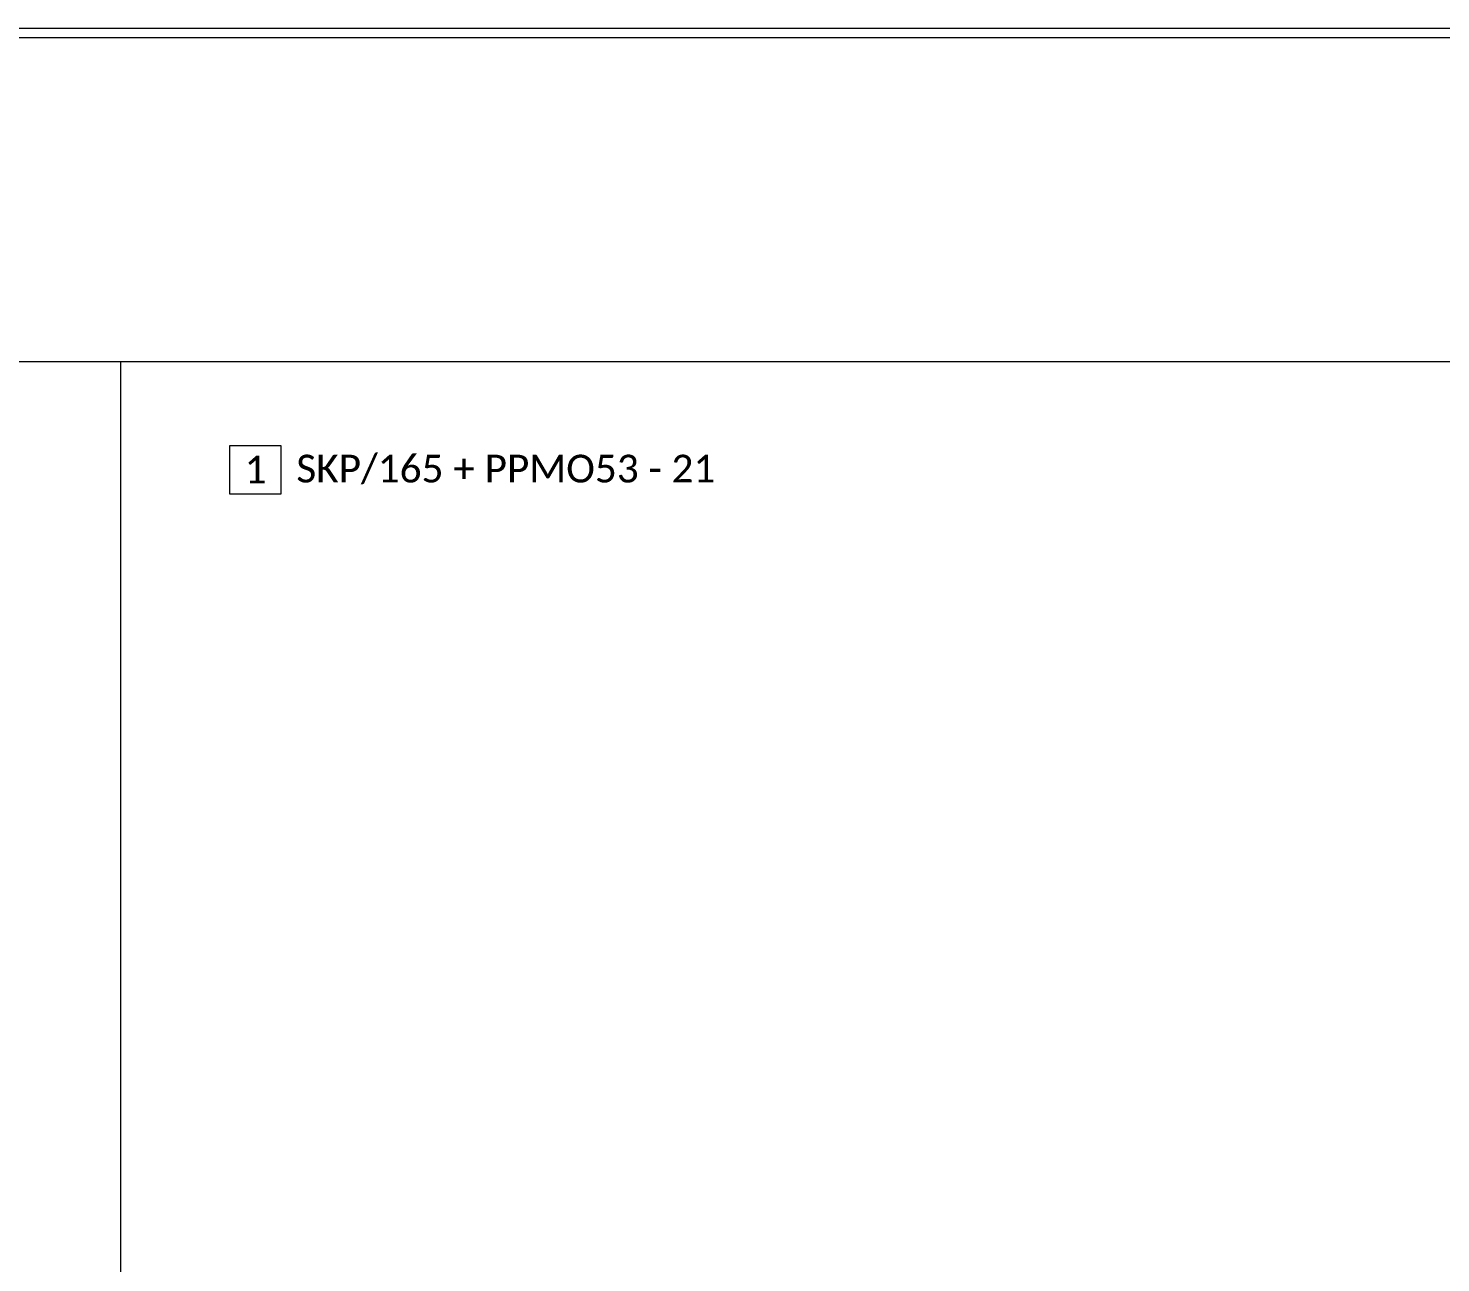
# Model space of a CAD drawing. Header units: millimetres. Extents: x 0 to 7790, y 0 to 17467.
# Drawn here: x 5195 to 5959, y 10258 to 10925 of the extents above; entities that cross this region are included whole.
import ezdxf

# ---------------------------------------------------------------- set-up
doc = ezdxf.new("R2010")
doc.units = ezdxf.units.MM
doc.layers.add('_MB_pomocnicze_niedrukowane', color=220, linetype='Continuous', lineweight=15, plot=False)
doc.layers.add('_MB_ramka_0.15', color=124, linetype='Continuous', lineweight=15)
doc.layers.add('_MB_tekst_0.25', color=40, linetype='Continuous', lineweight=25)
doc.styles.add('_MB_Calibri_Light_2.5', font='calibril.ttf', dxfattribs={"height": 2.5})

msp = doc.modelspace()

# ---------------------------------------------------------------- linework, layer by layer
at = {"layer": '_MB_pomocnicze_niedrukowane'}
msp.add_lwpolyline([(45, 10745), (7745, 10745), (7745, 45), (45, 45)], close=True, dxfattribs=at)
at = {"layer": '_MB_ramka_0.15'}
for points in [[(0, 10925), (7790, 10925), (7790, 0), (0, 0)], [(5, 10920), (7785, 10920), (7785, 5), (5, 5)], [(5245, 10745), (7745, 10745), (7745, 8145), (5245, 8145)], [(5303.726, 10673.4), (5331.726, 10673.4), (5331.726, 10699.4), (5303.726, 10699.4)]]:
    msp.add_lwpolyline(points, close=True, dxfattribs=at)

# ---------------------------------------------------------------- texts
at = {"layer": '_MB_tekst_0.25', "char_height": 15, "style": '_MB_Calibri_Light_2.5'}
for s, insert, width, attachment_point in [('{\\fCalibri Light|b0|i0|c238|p34;1}', (5317.873, 10686.558), 19.52774, 5), ('SKP/165 + PPMO53 - 21', (5339.913, 10686.558), 248.88706, 4)]:
    msp.add_mtext(s, dxfattribs=dict(at, insert=insert, width=width, attachment_point=attachment_point))

doc.saveas('drawing.dxf')
